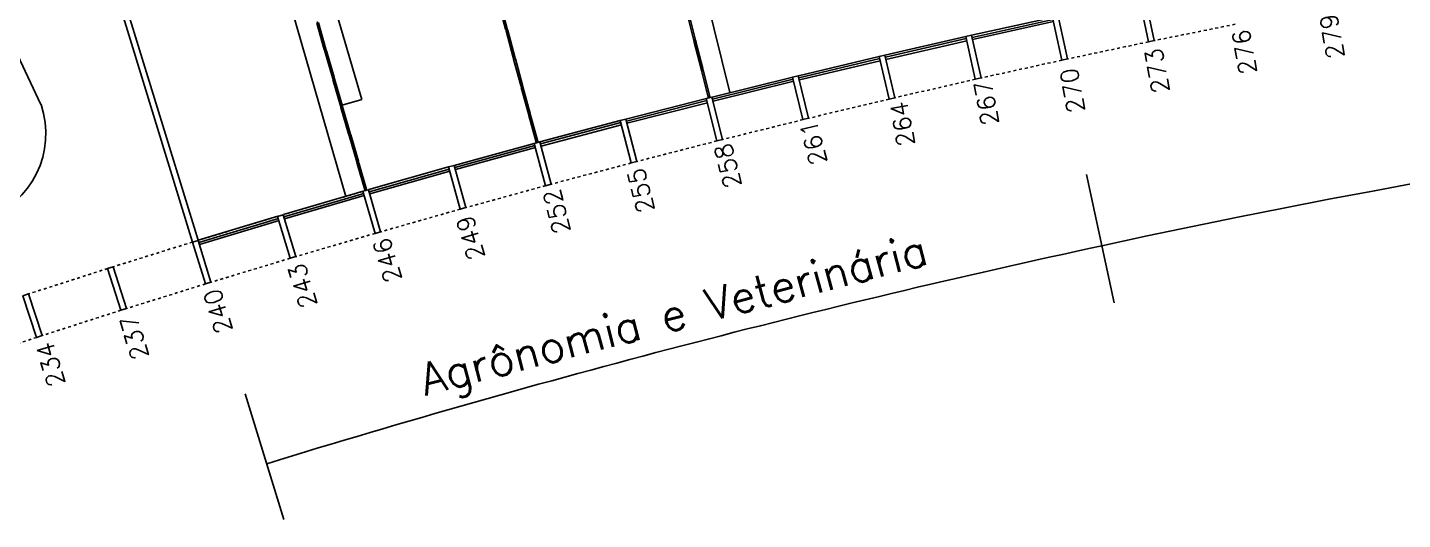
# Model space of a CAD drawing. Extents: x 26 to 324, y 73 to 188.
# Drawn here: x 69.5 to 116.57, y 80.92 to 97.77 of the extents above; entities that cross this region are included whole.
import ezdxf

# ---------------------------------------------------------------- set-up
doc = ezdxf.new("R2010")
doc.units = 0
doc.header["$LTSCALE"] = 0.01
doc.header["$MEASUREMENT"] = 0
doc.linetypes.add('HIDDEN2', pattern=[0.1875, 0.125, -0.0625])
doc.layers.get('0').update_dxf_attribs({"linetype": 'CONTINUOUS'})
doc.layers.get('DEFPOINTS').update_dxf_attribs({"linetype": 'CONTINUOUS'})
for name, color, linetype in [('ALV', 2, 'CONTINUOUS'), ('BANC', 2, 'CONTINUOUS'), ('DIV', 2, 'CONTINUOUS'), ('ESQ', 1, 'CONTINUOUS'), ('ESTR', 3, 'CONTINUOUS'), ('NOPILAR1', 2, 'CONTINUOUS'), ('PISO', 1, 'CONTINUOUS'), ('PROJ', 1, 'HIDDEN2'), ('USO1', 2, 'CONTINUOUS')]:
    doc.layers.add(name, color=color, linetype=linetype)
doc.styles.add('1', font='romans.shx')
doc.styles.add('NOPILAR', font='simplex.shx', dxfattribs={"height": 0.6})
doc.dimstyles.new('1-600', dxfattribs={"dimtxt": 1.1, "dimasz": 2.5, "dimexe": 2, "dimexo": 4, "dimgap": 0.2, "dimtad": 1, "dimdec": 0, "dimzin": 4, "dimdsep": 46, "dimlunit": 6, "dimtxsty": '1', "dimblk1": 'NONE', "dimblk2": 'NONE', "dimsah": 1, "dimcen": 0, "dimclrd": 2, "dimclre": 2, "dimclrt": 2, "dimadec": 0, "dimazin": 0, "dimtfac": 1, "dimtdec": 0, "dimtmove": 2, "dimatfit": 3, "dimldrblk": 'NONE', "dimfxl": 0, "dimtolj": 1, "dimtzin": 0, "dimarcsym": 0})

# ---------------------------------------------------------------- blocks, each defined once
blk = doc.blocks.new('PILAR-SLC')
blk.add_lwpolyline([(0.197, -72.501), (0.197, -74.001), (-0.003, -74.001), (-0.003, -72.501)], close=True)
blk = doc.blocks.new('DIVMT-SLC')
for p, q in [((-0.03, 0.03), (-0.03, 0.006)), ((-0.008, 0.03), (-0.03, 0.03)), ((-0.0185, 0.006), (-0.03, 0.006)), ((-0.0185, -0.006), (-0.0185, 0.006)), ((-0.008, 0.03), (-0.008, 0.02)), ((-0.008, 0.02), (0.008, 0.02)), ((-0.0051, 0), (0.0051, 0)), ((0.0051, 0), (-0.0051, 0)), ((-0.0051, 0), (0.0051, 0)), ((0, -0.0051), (0, 0.0051)), ((0, 0.0051), (0, -0.0051)), ((0.008, 0.03), (0.008, 0.02)), ((0.008, 0.03), (0.03, 0.03)), ((0.0205, 0.006), (0.03, 0.006)), ((0.0205, -0.006), (0.0205, 0.006)), ((0.0205, 0.006), (0.0205, -0.006)), ((0.0205, 0.006), (0.03, 0.006)), ((0.97, 0.03), (0.03, 0.03)), ((0.03, 0.006), (0.03, 0.03)), ((0.03, -0.03), (0.03, 0.03)), ((0.03, -0.005), (0.03, 0.005)), ((0.97, -0.03), (0.97, 0.03)), ((0.97, 0.03), (0.97, 0.009)), ((0.97, 0.009), (0.97, 0.027)), ((0.9795, 0.006), (0.97, 0.006)), ((0.97, -0.005), (0.97, 0.005)), ((0.9795, 0.006), (0.9795, -0.006)), ((1.0051, 0), (0.9949, 0)), ((1, 0.0051), (1, -0.0051)), ((-0.0185, -0.006), (-0.03, -0.006)), ((-0.03, -0.03), (-0.03, -0.006)), ((-0.008, -0.03), (-0.03, -0.03)), ((-0.008, -0.03), (-0.008, -0.02)), ((-0.008, -0.02), (0.008, -0.02)), ((0.008, -0.03), (0.008, -0.02)), ((0.008, -0.03), (0.03, -0.03)), ((0.0205, -0.006), (0.03, -0.006)), ((0.0205, -0.006), (0.03, -0.006)), ((0.03, -0.006), (0.03, -0.03)), ((0.97, -0.03), (0.03, -0.03)), ((0.9795, -0.006), (0.97, -0.006)), ((0.97, -0.009), (0.97, -0.027))]:
    blk.add_line(p, q)
blk = doc.blocks.new('DIVINI-SLC')
for p, q in [((-0.005, 0), (0.005, 0)), ((-0.005, 0), (0.005, 0)), ((0.008, 0.02), (0, 0.02)), ((0, 0.001), (0, 0.02)), ((0, -0.005), (0, 0.005)), ((0, -0.005), (0, 0.005)), ((0, -0.02), (0, 0.001)), ((0.008, 0.03), (0.03, 0.03)), ((0.008, 0.03), (0.008, 0.02)), ((0.02, 0.006), (0.03, 0.006)), ((0.02, 0.006), (0.02, -0.006)), ((0.02, -0.006), (0.02, 0.006)), ((0.02, 0.006), (0.03, 0.006)), ((0.02, -0.004), (0.02, 0.004)), ((0.023, 0.006), (0.027, 0.006)), ((0.03, -0.03), (0.03, 0.03)), ((0.03, 0.03), (0.03, -0.03)), ((0.03, 0.03), (0.97, 0.03)), ((0.03, 0.009), (0.03, 0.027)), ((0.03, 0.009), (0.03, 0.027)), ((0.03, -0.005), (0.03, 0.005)), ((0.03, 0.005), (0.03, -0.005)), ((0.97, 0.03), (0.97, -0.03)), ((0.98, 0.006), (0.97, 0.006)), ((0.97, 0.005), (0.97, -0.005)), ((0.98, -0.006), (0.98, 0.006)), ((0.995, 0), (1.005, 0)), ((1.005, 0), (0.995, 0)), ((1, -0.005), (1, 0.005)), ((0, -0.02), (0.008, -0.02)), ((0.008, -0.03), (0.008, -0.02)), ((0.008, -0.03), (0.03, -0.03)), ((0.02, -0.006), (0.03, -0.006)), ((0.02, -0.006), (0.03, -0.006)), ((0.023, -0.006), (0.027, -0.006)), ((0.03, -0.009), (0.03, -0.027)), ((0.03, -0.009), (0.03, -0.027)), ((0.03, -0.03), (0.03, -0.009)), ((0.03, -0.03), (0.97, -0.03)), ((0.98, -0.006), (0.97, -0.006))]:
    blk.add_line(p, q)
blk = doc.blocks.new('*D34')
at = {"color": 2, "linetype": 'ByBlock'}
for p, q in [((207.247, 99.667), (206.902, 95.18)), ((105.747, 92.742), (106.698, 88.345))]:
    blk.add_line(p, q, dxfattribs=at)
blk.add_arc((180.249, -251.983), 350.185, 85.60976, 102.19512, dxfattribs=at)
at = {"layer": 'DEFPOINTS', "color": 0, "linetype": 'ByBlock'}
for p in [(207.668, 105.151), (207.553, 103.655), (104.585, 98.118), (173.293, 98.133), (104.902, 96.652)]:
    blk.add_point(p, dxfattribs=at)
at = {"color": 2, "linetype": 'ByBlock', "insert": (156.365, 98.138), "char_height": 1.1, "attachment_point": 5, "rotation": 3.9024, "style": '1'}
blk.add_mtext('\\A1;Geociências', dxfattribs=at)
blk = doc.blocks.new('_NONE')
at = {"color": 0, "linetype": 'ByBlock'}
blk.add_circle((0, 0), 0.25, dxfattribs=at)
blk = doc.blocks.new('*D33')
at = {"color": 2, "linetype": 'ByBlock'}
for p, q in [((105.747, 92.742), (106.698, 88.342)), ((76.953, 85.224), (78.275, 80.921))]:
    blk.add_line(p, q, dxfattribs=at)
blk.add_arc((179.608, -249.018), 347.15, 102.19512, 107.07317, dxfattribs=at)
at = {"layer": 'DEFPOINTS', "color": 0, "linetype": 'ByBlock'}
for p in [(104.585, 98.118), (104.902, 96.652), (75.338, 90.481), (75.779, 89.047), (96.677, 88.08)]:
    blk.add_point(p, dxfattribs=at)
at = {"color": 2, "linetype": 'ByBlock', "insert": (91.666, 87.772), "char_height": 1.1, "attachment_point": 5, "rotation": 14.6341, "style": '1'}
blk.add_mtext('\\A1;Agrônomia e Veterinária', dxfattribs=at)

msp = doc.modelspace()

# ---------------------------------------------------------------- linework, layer by layer
at = {"layer": 'ALV'}
for p, q in [((75.152, 90.424), (70.39, 105.93)), ((75.343, 90.483), (70.617, 105.871))]:
    msp.add_line(p, q, dxfattribs=at)
at = {"layer": 'BANC'}
for p, q in [((93.543, 95.543), (89.909, 110.226)), ((78.436, 103.977), (80.939, 95.303)), ((77.306, 102.679), (80.391, 91.989)), ((80.271, 95.11), (80.939, 95.303))]:
    msp.add_line(p, q, dxfattribs=at)
at = {"layer": 'ESQ'}
for p, q in [((101.813, 97.507), (104.59, 98.119)), ((101.83, 97.434), (104.606, 98.046)), ((101.846, 97.36), (104.623, 97.973)), ((98.847, 96.827), (101.618, 97.463)), ((98.863, 96.754), (101.635, 97.39)), ((98.88, 96.681), (101.652, 97.317)), ((95.886, 96.122), (98.652, 96.781)), ((95.903, 96.049), (98.669, 96.708)), ((95.921, 95.976), (98.687, 96.635)), ((92.931, 95.391), (95.692, 96.074)), ((92.949, 95.318), (95.71, 96.002)), ((92.967, 95.246), (95.728, 95.929)), ((89.983, 94.636), (92.737, 95.342)), ((90.001, 94.563), (92.756, 95.27)), ((90.02, 94.49), (92.775, 95.197)), ((87.041, 93.855), (89.789, 94.585)), ((87.06, 93.782), (89.809, 94.513)), ((87.08, 93.71), (89.828, 94.44)), ((84.106, 93.049), (86.848, 93.803)), ((84.126, 92.977), (86.868, 93.73)), ((84.146, 92.905), (86.888, 93.658)), ((81.178, 92.219), (83.913, 92.995)), ((81.198, 92.146), (83.934, 92.923)), ((81.219, 92.074), (83.954, 92.851)), ((78.257, 91.363), (80.986, 92.163)), ((78.278, 91.291), (81.007, 92.091)), ((78.299, 91.219), (81.028, 92.019)), ((75.343, 90.483), (78.065, 91.306)), ((75.365, 90.411), (78.087, 91.234)), ((75.387, 90.339), (78.109, 91.162))]:
    msp.add_line(p, q, dxfattribs=at)
at = {"layer": 'PISO'}
msp.add_line((65.611, 104.351), (69.962, 95.132), dxfattribs=at)
msp.add_arc((67.032, 94.136), 3.095, 199.2679, 18.7801, dxfattribs=at)
at = {"layer": 'PROJ'}
for p, q in [((110.842, 97.885), (108.068, 97.322)), ((107.872, 97.282), (105.102, 96.695)), ((104.907, 96.653), (102.143, 96.043)), ((101.947, 96), (99.188, 95.366)), ((98.994, 95.321), (96.24, 94.664)), ((96.046, 94.617), (93.298, 93.937)), ((93.104, 93.888), (90.362, 93.184)), ((90.168, 93.134), (87.432, 92.407)), ((87.239, 92.355), (84.509, 91.605)), ((80.986, 92.163), (78.257, 91.363)), ((78.065, 91.306), (75.343, 90.483)), ((84.317, 91.551), (81.594, 90.777)), ((75.152, 90.424), (72.437, 89.578)), ((81.402, 90.722), (78.685, 89.925)), ((72.247, 89.517), (69.539, 88.648)), ((78.493, 89.868), (75.784, 89.049)), ((75.592, 88.99), (72.89, 88.147)), ((72.699, 88.087), (70.004, 87.222)), ((69.814, 87.16), (67.126, 86.271))]:
    msp.add_line(p, q, dxfattribs=at)

# ---------------------------------------------------------------- block references
at = {"layer": 'DIV'}
for name, p, rotation in [('DIVMT-SLC', (85.901, 97.69), 105.1218), ('DIVMT-SLC', (79.696, 96.995), 106.0974), ('DIVMT-SLC', (92.346, 97.306), 104.1462), ('DIVMT-SLC', (86.162, 96.725), 105.1218), ('DIVMT-SLC', (79.973, 96.034), 106.0974), ('DIVMT-SLC', (92.59, 96.336), 104.1462), ('DIVMT-SLC', (86.423, 95.76), 105.1218), ('DIVMT-SLC', (80.25, 95.073), 106.0974), ('DIVINI-SLC', (92.834, 95.367), 104.1462), ('DIVMT-SLC', (86.684, 94.794), 105.1218), ('DIVMT-SLC', (80.527, 94.113), 106.0974), ('DIVINI-SLC', (86.945, 93.829), 105.1218), ('DIVMT-SLC', (80.805, 93.152), 106.0974), ('DIVINI-SLC', (81.082, 92.191), 106.0974)]:
    msp.add_blockref(name, p, dxfattribs=dict(at, rotation=rotation))
at = {"layer": 'ESTR'}
for p, rotation in [((92.854, 169.743), 11.70731707317074), ((89.273, 168.984), 12.19512195121951), ((85.698, 168.195), 12.6829268292683), ((82.13, 167.375), 13.17073170731707), ((78.569, 166.525), 13.65853658536586), ((75.016, 165.644), 14.14634146341464), ((71.47, 164.734), 14.63414634146342), ((67.932, 163.793), 15.1219512195122), ((64.402, 162.822), 15.60975609756098), ((60.88, 161.821), 16.09756097560975), ((57.368, 160.79), 16.58536585365854), ((53.864, 159.729), 17.07317073170732), ((50.369, 158.639), 17.5609756097561), ((46.884, 157.519), 18.04878048780487)]:
    msp.add_blockref('PILAR-SLC', p, dxfattribs=dict(at, rotation=rotation))

# ---------------------------------------------------------------- texts
at = {"layer": 'NOPILAR1', "style": 'NOPILAR'}
for s, rotation, p in [('279', 100.1605, (114.583, 96.763)), ('279', 100.1605, (114.583, 96.763)), ('276', 100.1605, (111.586, 96.225)), ('276', 100.1605, (111.586, 96.225)), ('273', 100.1605, (108.597, 95.58)), ('273', 100.1605, (108.597, 95.58)), ('270', 100.1605, (105.698, 94.905)), ('270', 100.1605, (105.698, 94.905)), ('267', 100.1605, (102.754, 94.477)), ('267', 100.1605, (102.754, 94.477)), ('264', 100.1605, (99.877, 93.758)), ('264', 100.1605, (99.877, 93.758)), ('261', 104.1772, (96.878, 93.149)), ('261', 104.1772, (96.878, 93.149)), ('258', 104.1772, (93.952, 92.357)), ('258', 104.1772, (93.952, 92.357)), ('255', 104.1772, (90.972, 91.511)), ('255', 104.1772, (90.972, 91.511)), ('252', 104.1772, (88.096, 90.793)), ('252', 104.1772, (88.096, 90.793)), ('249', 106.6635, (85.17, 89.914)), ('249', 106.6635, (85.17, 89.914)), ('246', 106.6635, (82.323, 89.142)), ('246', 106.6635, (82.323, 89.142)), ('243', 106.6635, (79.421, 88.27)), ('243', 106.6635, (79.421, 88.27)), ('240', 106.6635, (76.525, 87.397)), ('240', 106.6635, (76.525, 87.397)), ('237', 106.6635, (73.663, 86.498)), ('237', 106.6635, (73.663, 86.498)), ('234', 106.6635, (70.801, 85.576)), ('234', 106.6635, (70.8, 85.576))]:
    msp.add_text(s, height=0.6, rotation=rotation, dxfattribs=at).set_placement(p)

# ---------------------------------------------------------------- dimensions: what is measured, and where the dimension line sits
at = {"layer": 'USO1'}
for base, line1, line2, text, picture, middle in [((173.293, 98.133), ((104.902, 96.652), (104.585, 98.118)), ((207.668, 105.151), (207.553, 103.655)), 'Geociências', '*D34', (156.365, 98.138)), ((96.677, 88.08), ((75.338, 90.481), (75.779, 89.047)), ((104.902, 96.652), (104.585, 98.118)), 'Agrônomia e Veterinária', '*D33', (91.666, 87.772))]:
    dim = msp.add_angular_dim_2l(base=base, line1=line1, line2=line2, text=text, dimstyle='1-600', override={"dimazin": 1}, dxfattribs=at)
    dim.commit()
    dim.dimension.update_dxf_attribs({"geometry": picture, "text_midpoint": middle})

doc.saveas('drawing.dxf')
